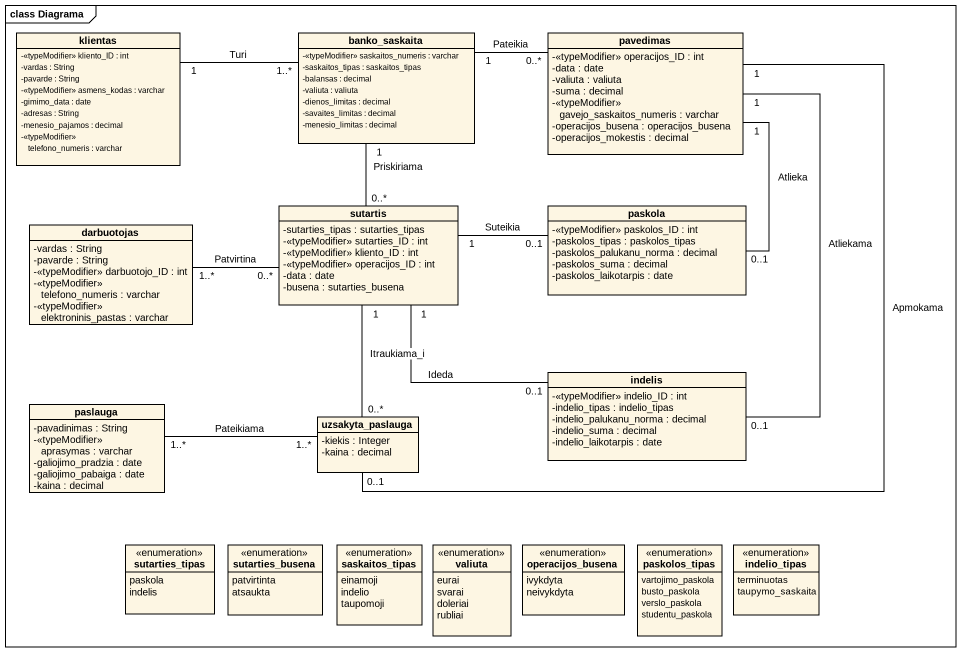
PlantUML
@startuml
mainframe class Diagrama
hide circle
hide empty members
skinparam classAttributeIconSize 0
class klientas {
  -<<typeModifier>> kliento_ID : int
  -vardas : String
  -pavarde : String
  -<<typeModifier>> asmens_kodas : varchar
  -gimimo_data : date
  -adresas : String
  -menesio_pajamos : decimal
  -<<typeModifier>> telefono_numeris : varchar
}
class banko_saskaita {
  -<<typeModifier>> saskaitos_numeris : varchar
  -saskaitos_tipas : saskaitos_tipas
  -balansas : decimal
  -valiuta : valiuta
  -dienos_limitas : decimal
  -savaites_limitas : decimal
  -menesio_limitas : decimal
}
class pavedimas {
  -<<typeModifier>> operacijos_ID : int
  -data : date
  -valiuta : valiuta
  -suma : decimal
  -<<typeModifier>> gavejo_saskaitos_numeris : varchar
  -operacijos_busena : operacijos_busena
  -operacijos_mokestis : decimal
}
class sutartis {
  -sutarties_tipas : sutarties_tipas
  -<<typeModifier>> sutarties_ID : int
  -<<typeModifier>> kliento_ID : int
  -<<typeModifier>> operacijos_ID : int
  -data : date
  -busena : sutarties_busena
}
class paskola {
  -<<typeModifier>> paskolos_ID : int
  -paskolos_tipas : paskolos_tipas
  -paskolos_palukanu_norma : decimal
  -paskolos_suma : decimal
  -paskolos_laikotarpis : date
}
class darbuotojas {
  -vardas : String
  -pavarde : String
  -<<typeModifier>> darbuotojo_ID : int
  -<<typeModifier>> telefono_numeris : varchar
  -<<typeModifier>> elektroninis_pastas : varchar
}
class indelis {
  -<<typeModifier>> indelio_ID : int
  -indelio_tipas : indelio_tipas
  -indelio_palukanu_norma : decimal
  -indelio_suma : decimal
  -indelio_laikotarpis : date
}
class paslauga {
  -pavadinimas : String
  -<<typeModifier>> aprasymas : varchar
  -galiojimo_pradzia : date
  -galiojimo_pabaiga : date
  -kaina : decimal
}
class uzsakyta_paslauga {
  -kiekis : Integer
  -kaina : decimal
}
enum sutarties_tipas {
  paskola
  indelis
}
enum sutarties_busena {
  patvirtinta
  atsaukta
}
enum saskaitos_tipas {
  einamoji
  indelio
  taupomoji
}
enum valiuta {
  eurai
  svarai
  doleriai
  rubliai
}
enum operacijos_busena {
  ivykdyta
  neivykdyta
}
enum paskolos_tipas {
  vartojimo_paskola
  busto_paskola
  verslo_paskola
  studentu_paskola
}
enum indelio_tipas {
  terminuotas
  taupymo_saskaita
}
klientas "1" -right- "1..*" banko_saskaita : Turi
banko_saskaita "1" -right- "0..*" pavedimas : Pateikia
banko_saskaita "1" -- "0..*" sutartis : Priskiriama
sutartis "1" -right- "0..1" paskola : Suteikia
sutartis "1" -right- "0..1" indelis : Ideda
paskola "0..1" -up- "1" pavedimas : Atlieka
darbuotojas "1..*" -right- "0..*" sutartis : Patvirtina
indelis "0..1" -up- "1" pavedimas : Atliekama
paslauga "1..*" -right- "1..*" uzsakyta_paslauga : Pateikiama
uzsakyta_paslauga "0..1" -up- "1" pavedimas : Apmokama
uzsakyta_paslauga "0..*" -up- "1" sutartis : Itraukiama_i
@enduml
